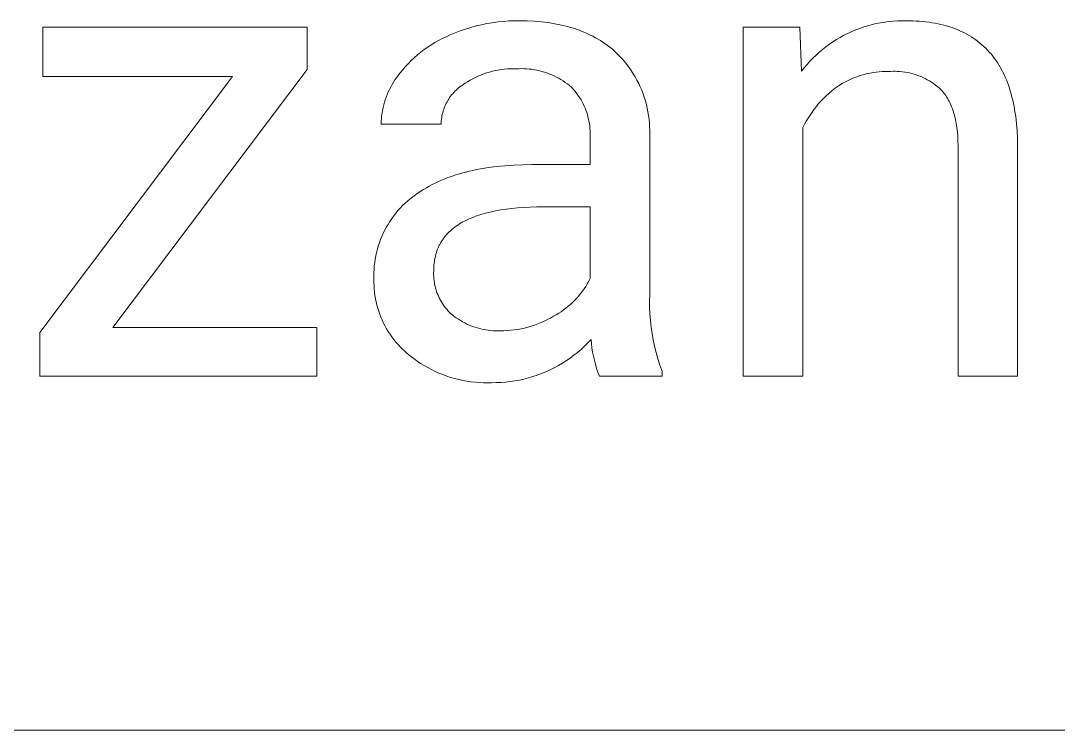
# Model space of a CAD drawing. Header units: millimetres. Extents: x -1893 to 2799, y -925 to 2353.
# Drawn here: x 1465.4 to 1563.6, y -662.3 to -595.2 of the extents above; entities that cross this region are included whole.
import ezdxf

# ---------------------------------------------------------------- set-up
doc = ezdxf.new("R2010")
doc.units = ezdxf.units.MM
doc.header["$MEASUREMENT"] = 0
doc.layers.add('Domyślny', color=7, linetype='Continuous', true_color=0x000000)

msp = doc.modelspace()

# ---------------------------------------------------------------- linework, layer by layer
at = {"layer": 'Domyślny', "color": 18, "lineweight": 15, "true_color": 0x000000}
for p, q in [((1467.507, -600.514), (1467.507, -595.858)), ((1467.507, -595.858), (1492.537, -595.858)), ((1492.537, -595.858), (1492.537, -599.858)), ((1507.508, -596.025), (1508.006, -595.87)), ((1508.006, -595.87), (1508.509, -595.733)), ((1508.509, -595.733), (1509.016, -595.612)), ((1509.016, -595.612), (1509.527, -595.508)), ((1509.527, -595.508), (1510.042, -595.42)), ((1510.042, -595.42), (1510.559, -595.35)), ((1510.559, -595.35), (1511.077, -595.297)), ((1511.077, -595.297), (1511.598, -595.261)), ((1511.598, -595.261), (1512.119, -595.242)), ((1512.119, -595.242), (1512.641, -595.241)), ((1512.641, -595.241), (1513.346, -595.252)), ((1513.346, -595.252), (1514.031, -595.286)), ((1514.031, -595.286), (1514.367, -595.311)), ((1514.367, -595.311), (1514.698, -595.341)), ((1514.698, -595.341), (1515.023, -595.378)), ((1515.023, -595.378), (1515.344, -595.419)), ((1515.344, -595.419), (1515.66, -595.467)), ((1515.66, -595.467), (1515.972, -595.52)), ((1515.972, -595.52), (1516.278, -595.578)), ((1516.278, -595.578), (1516.579, -595.642)), ((1516.579, -595.642), (1516.876, -595.712)), ((1516.876, -595.712), (1517.167, -595.787)), ((1517.167, -595.787), (1517.454, -595.868)), ((1517.454, -595.868), (1517.736, -595.954)), ((1533.788, -628.866), (1533.788, -595.852)), ((1533.788, -595.852), (1539.132, -595.852)), ((1539.132, -595.852), (1539.319, -600.008)), ((1544.814, -595.957), (1545.199, -595.825)), ((1545.199, -595.825), (1545.589, -595.706)), ((1545.589, -595.706), (1545.982, -595.6)), ((1545.982, -595.6), (1546.378, -595.508)), ((1546.378, -595.508), (1546.778, -595.429)), ((1546.778, -595.429), (1547.18, -595.364)), ((1547.18, -595.364), (1547.583, -595.312)), ((1547.583, -595.312), (1547.989, -595.274)), ((1547.989, -595.274), (1548.395, -595.25)), ((1548.395, -595.25), (1548.802, -595.239)), ((1548.802, -595.239), (1549.209, -595.243)), ((1549.209, -595.243), (1549.534, -595.245)), ((1549.534, -595.245), (1549.854, -595.254)), ((1549.854, -595.254), (1550.168, -595.268)), ((1550.168, -595.268), (1550.478, -595.289)), ((1550.478, -595.289), (1550.782, -595.315)), ((1550.782, -595.315), (1551.082, -595.346)), ((1551.082, -595.346), (1551.376, -595.384)), ((1551.376, -595.384), (1551.665, -595.427)), ((1551.665, -595.427), (1551.949, -595.476)), ((1551.949, -595.476), (1552.228, -595.531)), ((1552.228, -595.531), (1552.502, -595.591)), ((1552.502, -595.591), (1552.771, -595.658)), ((1552.771, -595.658), (1553.034, -595.73)), ((1553.034, -595.73), (1553.293, -595.808)), ((1553.293, -595.808), (1553.546, -595.891)), ((1553.546, -595.891), (1553.795, -595.981)), ((1505.316, -596.921), (1505.679, -596.747)), ((1505.679, -596.747), (1506.047, -596.585)), ((1506.047, -596.585), (1506.528, -596.382)), ((1506.528, -596.382), (1507.015, -596.195)), ((1507.015, -596.195), (1507.508, -596.025)), ((1517.736, -595.954), (1518.013, -596.046)), ((1518.013, -596.046), (1518.285, -596.143)), ((1518.285, -596.143), (1518.552, -596.246)), ((1518.552, -596.246), (1518.815, -596.354)), ((1518.815, -596.354), (1519.072, -596.468)), ((1519.072, -596.468), (1519.324, -596.587)), ((1519.324, -596.587), (1519.572, -596.712)), ((1519.572, -596.712), (1519.814, -596.843)), ((1519.814, -596.843), (1520.052, -596.979)), ((1542.617, -597.016), (1542.968, -596.809)), ((1542.968, -596.809), (1543.325, -596.614)), ((1543.325, -596.614), (1543.689, -596.431)), ((1543.689, -596.431), (1544.058, -596.26)), ((1544.058, -596.26), (1544.434, -596.102)), ((1544.434, -596.102), (1544.814, -595.957)), ((1553.795, -595.981), (1554.038, -596.076)), ((1554.038, -596.076), (1554.276, -596.177)), ((1554.276, -596.177), (1554.509, -596.284)), ((1554.509, -596.284), (1554.738, -596.396)), ((1554.738, -596.396), (1554.961, -596.514)), ((1554.961, -596.514), (1555.178, -596.638)), ((1555.178, -596.638), (1555.391, -596.768)), ((1555.391, -596.768), (1555.599, -596.904)), ((1555.599, -596.904), (1555.802, -597.045)), ((1503.601, -597.972), (1503.93, -597.739)), ((1503.93, -597.739), (1504.265, -597.517)), ((1504.265, -597.517), (1504.609, -597.307)), ((1504.609, -597.307), (1504.959, -597.108)), ((1504.959, -597.108), (1505.316, -596.921)), ((1520.052, -596.979), (1520.285, -597.12)), ((1520.285, -597.12), (1520.513, -597.267)), ((1520.513, -597.267), (1520.736, -597.42)), ((1520.736, -597.42), (1520.953, -597.578)), ((1520.953, -597.578), (1521.166, -597.741)), ((1521.166, -597.741), (1521.375, -597.91)), ((1541.291, -597.959), (1541.61, -597.707)), ((1541.61, -597.707), (1541.938, -597.465)), ((1541.938, -597.465), (1542.274, -597.235)), ((1542.274, -597.235), (1542.617, -597.016)), ((1555.802, -597.045), (1555.999, -597.192)), ((1555.999, -597.192), (1556.192, -597.345)), ((1556.192, -597.345), (1556.379, -597.503)), ((1556.379, -597.503), (1556.561, -597.668)), ((1556.561, -597.668), (1556.739, -597.838)), ((1556.739, -597.838), (1556.911, -598.014)), ((1502.373, -599.013), (1502.667, -598.737)), ((1502.667, -598.737), (1502.97, -598.472)), ((1502.97, -598.472), (1503.281, -598.217)), ((1503.281, -598.217), (1503.601, -597.972)), ((1521.375, -597.91), (1521.578, -598.085)), ((1521.578, -598.085), (1521.835, -598.327)), ((1521.835, -598.327), (1522.084, -598.577)), ((1522.084, -598.577), (1522.324, -598.836)), ((1522.324, -598.836), (1522.555, -599.103)), ((1540.104, -599.073), (1540.387, -598.78)), ((1540.387, -598.78), (1540.679, -598.496)), ((1540.679, -598.496), (1540.98, -598.222)), ((1540.98, -598.222), (1541.291, -597.959)), ((1556.911, -598.014), (1557.078, -598.196)), ((1557.078, -598.196), (1557.24, -598.383)), ((1557.24, -598.383), (1557.397, -598.576)), ((1557.397, -598.576), (1557.549, -598.775)), ((1557.549, -598.775), (1557.696, -598.98)), ((1501.551, -599.897), (1501.815, -599.593)), ((1501.815, -599.593), (1502.089, -599.298)), ((1502.089, -599.298), (1502.373, -599.013)), ((1511.177, -599.825), (1510.895, -599.859)), ((1511.46, -599.801), (1511.177, -599.825)), ((1511.744, -599.787), (1511.46, -599.801)), ((1512.028, -599.782), (1511.744, -599.787)), ((1512.313, -599.788), (1512.028, -599.782)), ((1512.557, -599.774), (1512.313, -599.788)), ((1512.803, -599.769), (1512.557, -599.774)), ((1513.048, -599.772), (1512.803, -599.769)), ((1513.293, -599.784), (1513.048, -599.772)), ((1513.538, -599.804), (1513.293, -599.784)), ((1513.781, -599.832), (1513.538, -599.804)), ((1514.024, -599.869), (1513.781, -599.832)), ((1522.555, -599.103), (1522.777, -599.378)), ((1522.777, -599.378), (1522.989, -599.661)), ((1522.989, -599.661), (1523.191, -599.95)), ((1539.319, -600.008), (1539.57, -599.687)), ((1539.57, -599.687), (1539.832, -599.376)), ((1539.832, -599.376), (1540.104, -599.073)), ((1557.696, -598.98), (1557.838, -599.19)), ((1557.838, -599.19), (1557.975, -599.407)), ((1557.975, -599.407), (1558.106, -599.629)), ((1558.106, -599.629), (1558.233, -599.857)), ((1467.241, -624.716), (1485.459, -600.514)), ((1485.459, -600.514), (1467.507, -600.514)), ((1492.537, -599.858), (1474.131, -624.263)), ((1500.831, -600.837), (1500.98, -600.623)), ((1500.98, -600.623), (1501.135, -600.413)), ((1501.135, -600.413), (1501.297, -600.209)), ((1501.297, -600.209), (1501.551, -599.897)), ((1508.202, -600.722), (1507.952, -600.859)), ((1508.455, -600.595), (1508.202, -600.722)), ((1508.714, -600.476), (1508.455, -600.595)), ((1508.976, -600.366), (1508.714, -600.476)), ((1509.242, -600.265), (1508.976, -600.366)), ((1509.511, -600.174), (1509.242, -600.265)), ((1509.783, -600.092), (1509.511, -600.174)), ((1510.058, -600.019), (1509.783, -600.092)), ((1510.335, -599.956), (1510.058, -600.019)), ((1510.614, -599.903), (1510.335, -599.956)), ((1510.895, -599.859), (1510.614, -599.903)), ((1514.265, -599.914), (1514.024, -599.869)), ((1514.505, -599.967), (1514.265, -599.914)), ((1514.742, -600.028), (1514.505, -599.967)), ((1514.978, -600.098), (1514.742, -600.028)), ((1515.21, -600.175), (1514.978, -600.098)), ((1515.441, -600.26), (1515.21, -600.175)), ((1515.668, -600.353), (1515.441, -600.26)), ((1515.891, -600.454), (1515.668, -600.353)), ((1516.111, -600.563), (1515.891, -600.454)), ((1516.328, -600.678), (1516.111, -600.563)), ((1516.54, -600.802), (1516.328, -600.678)), ((1516.748, -600.932), (1516.54, -600.802)), ((1523.191, -599.95), (1523.383, -600.247)), ((1523.383, -600.247), (1523.565, -600.55)), ((1523.565, -600.55), (1523.737, -600.858)), ((1543.909, -600.788), (1543.653, -600.912)), ((1544.169, -600.674), (1543.909, -600.788)), ((1544.432, -600.568), (1544.169, -600.674)), ((1544.699, -600.472), (1544.432, -600.568)), ((1544.97, -600.386), (1544.699, -600.472)), ((1545.243, -600.308), (1544.97, -600.386)), ((1545.519, -600.241), (1545.243, -600.308)), ((1545.796, -600.182), (1545.519, -600.241)), ((1546.076, -600.134), (1545.796, -600.182)), ((1546.357, -600.095), (1546.076, -600.134)), ((1546.64, -600.066), (1546.357, -600.095)), ((1546.923, -600.048), (1546.64, -600.066)), ((1547.207, -600.038), (1546.923, -600.048)), ((1547.491, -600.039), (1547.207, -600.038)), ((1547.717, -600.023), (1547.491, -600.039)), ((1547.943, -600.015), (1547.717, -600.023)), ((1548.17, -600.015), (1547.943, -600.015)), ((1548.396, -600.023), (1548.17, -600.015)), ((1548.622, -600.038), (1548.396, -600.023)), ((1548.847, -600.062), (1548.622, -600.038)), ((1549.072, -600.093), (1548.847, -600.062)), ((1549.295, -600.132), (1549.072, -600.093)), ((1549.516, -600.178), (1549.295, -600.132)), ((1549.736, -600.233), (1549.516, -600.178)), ((1549.954, -600.294), (1549.736, -600.233)), ((1550.17, -600.364), (1549.954, -600.294)), ((1550.383, -600.44), (1550.17, -600.364)), ((1550.594, -600.525), (1550.383, -600.44)), ((1550.801, -600.616), (1550.594, -600.525)), ((1551.005, -600.714), (1550.801, -600.616)), ((1551.205, -600.82), (1551.005, -600.714)), ((1551.402, -600.932), (1551.205, -600.82)), ((1558.233, -599.857), (1558.354, -600.09)), ((1558.354, -600.09), (1558.471, -600.33)), ((1558.471, -600.33), (1558.582, -600.575)), ((1558.582, -600.575), (1558.689, -600.826)), ((1558.689, -600.826), (1558.79, -601.082)), ((1500.201, -601.976), (1500.311, -601.74)), ((1500.311, -601.74), (1500.43, -601.508)), ((1500.43, -601.508), (1500.556, -601.28)), ((1500.556, -601.28), (1500.69, -601.056)), ((1500.69, -601.056), (1500.831, -600.837)), ((1506.62, -601.802), (1506.508, -601.911)), ((1506.736, -601.697), (1506.62, -601.802)), ((1506.856, -601.596), (1506.736, -601.697)), ((1506.979, -601.499), (1506.856, -601.596)), ((1507.105, -601.407), (1506.979, -601.499)), ((1507.235, -601.319), (1507.105, -601.407)), ((1507.468, -601.157), (1507.235, -601.319)), ((1507.708, -601.004), (1507.468, -601.157)), ((1507.952, -600.859), (1507.708, -601.004)), ((1516.951, -601.069), (1516.748, -600.932)), ((1517.149, -601.214), (1516.951, -601.069)), ((1517.343, -601.364), (1517.149, -601.214)), ((1517.531, -601.522), (1517.343, -601.364)), ((1517.678, -601.681), (1517.531, -601.522)), ((1517.82, -601.844), (1517.678, -601.681)), ((1523.737, -600.858), (1523.897, -601.173)), ((1523.897, -601.173), (1524.047, -601.493)), ((1524.047, -601.493), (1524.186, -601.818)), ((1524.186, -601.818), (1524.313, -602.147)), ((1542.406, -601.693), (1542.141, -601.903)), ((1542.678, -601.492), (1542.406, -601.693)), ((1542.914, -601.334), (1542.678, -601.492)), ((1543.156, -601.185), (1542.914, -601.334)), ((1543.402, -601.044), (1543.156, -601.185)), ((1543.653, -600.912), (1543.402, -601.044)), ((1551.595, -601.051), (1551.402, -600.932)), ((1551.783, -601.177), (1551.595, -601.051)), ((1551.967, -601.309), (1551.783, -601.177)), ((1552.147, -601.447), (1551.967, -601.309)), ((1552.321, -601.592), (1552.147, -601.447)), ((1552.49, -601.742), (1552.321, -601.592)), ((1552.59, -601.85), (1552.49, -601.742)), ((1558.79, -601.082), (1558.886, -601.345)), ((1558.886, -601.345), (1558.977, -601.613)), ((1558.977, -601.613), (1559.064, -601.887)), ((1499.838, -602.952), (1499.916, -602.704)), ((1499.916, -602.704), (1500.003, -602.458)), ((1500.003, -602.458), (1500.098, -602.215)), ((1500.098, -602.215), (1500.201, -601.976)), ((1505.838, -602.774), (1505.76, -602.909)), ((1505.92, -602.641), (1505.838, -602.774)), ((1506.007, -602.511), (1505.92, -602.641)), ((1506.099, -602.384), (1506.007, -602.511)), ((1506.195, -602.26), (1506.099, -602.384)), ((1506.295, -602.14), (1506.195, -602.26)), ((1506.4, -602.024), (1506.295, -602.14)), ((1506.508, -601.911), (1506.4, -602.024)), ((1517.956, -602.012), (1517.82, -601.844)), ((1518.087, -602.185), (1517.956, -602.012)), ((1518.211, -602.363), (1518.087, -602.185)), ((1518.329, -602.544), (1518.211, -602.363)), ((1518.441, -602.729), (1518.329, -602.544)), ((1518.547, -602.918), (1518.441, -602.729)), ((1524.313, -602.147), (1524.429, -602.481)), ((1524.429, -602.481), (1524.533, -602.819)), ((1541.389, -602.585), (1541.154, -602.829)), ((1541.632, -602.35), (1541.389, -602.585)), ((1541.883, -602.122), (1541.632, -602.35)), ((1542.141, -601.903), (1541.883, -602.122)), ((1552.686, -601.961), (1552.59, -601.85)), ((1552.779, -602.075), (1552.686, -601.961)), ((1552.869, -602.194), (1552.779, -602.075)), ((1552.956, -602.316), (1552.869, -602.194)), ((1553.039, -602.442), (1552.956, -602.316)), ((1553.12, -602.572), (1553.039, -602.442)), ((1553.197, -602.706), (1553.12, -602.572)), ((1553.271, -602.843), (1553.197, -602.706)), ((1559.064, -601.887), (1559.145, -602.166)), ((1559.145, -602.166), (1559.221, -602.452)), ((1559.221, -602.452), (1559.292, -602.743)), ((1559.292, -602.743), (1559.358, -603.04)), ((1499.609, -603.968), (1499.653, -603.712)), ((1499.653, -603.712), (1499.706, -603.457)), ((1499.706, -603.457), (1499.768, -603.203)), ((1499.768, -603.203), (1499.838, -602.952)), ((1505.396, -603.773), (1505.353, -603.924)), ((1505.444, -603.624), (1505.396, -603.773)), ((1505.497, -603.477), (1505.444, -603.624)), ((1505.555, -603.332), (1505.497, -603.477)), ((1505.618, -603.189), (1505.555, -603.332)), ((1505.687, -603.048), (1505.618, -603.189)), ((1505.76, -602.909), (1505.687, -603.048)), ((1518.646, -603.11), (1518.547, -602.918)), ((1518.739, -603.306), (1518.646, -603.11)), ((1518.825, -603.505), (1518.739, -603.306)), ((1518.904, -603.706), (1518.825, -603.505)), ((1518.976, -603.91), (1518.904, -603.706)), ((1524.533, -602.819), (1524.626, -603.159)), ((1524.626, -603.159), (1524.707, -603.503)), ((1524.707, -603.503), (1524.776, -603.85)), ((1540.501, -603.606), (1540.301, -603.879)), ((1540.71, -603.34), (1540.501, -603.606)), ((1540.928, -603.081), (1540.71, -603.34)), ((1541.154, -602.829), (1540.928, -603.081)), ((1553.342, -602.984), (1553.271, -602.843)), ((1553.41, -603.129), (1553.342, -602.984)), ((1553.474, -603.277), (1553.41, -603.129)), ((1553.536, -603.429), (1553.474, -603.277)), ((1553.594, -603.585), (1553.536, -603.429)), ((1553.649, -603.745), (1553.594, -603.585)), ((1553.701, -603.908), (1553.649, -603.745)), ((1559.358, -603.04), (1559.419, -603.343)), ((1559.419, -603.343), (1559.474, -603.652)), ((1559.474, -603.652), (1559.525, -603.966)), ((1499.516, -605.006), (1499.526, -604.746)), ((1499.526, -604.746), (1499.545, -604.486)), ((1499.545, -604.486), (1499.572, -604.227)), ((1499.572, -604.227), (1499.609, -603.968)), ((1505.219, -604.694), (1505.209, -604.85)), ((1505.235, -604.538), (1505.219, -604.694)), ((1505.257, -604.383), (1505.235, -604.538)), ((1505.283, -604.229), (1505.257, -604.383)), ((1505.316, -604.076), (1505.283, -604.229)), ((1505.353, -603.924), (1505.316, -604.076)), ((1519.041, -604.117), (1518.976, -603.91)), ((1519.099, -604.325), (1519.041, -604.117)), ((1519.15, -604.536), (1519.099, -604.325)), ((1519.194, -604.748), (1519.15, -604.536)), ((1519.231, -604.961), (1519.194, -604.748)), ((1524.776, -603.85), (1524.833, -604.198)), ((1524.833, -604.198), (1524.878, -604.549)), ((1524.878, -604.549), (1524.911, -604.9)), ((1539.757, -604.736), (1539.596, -605.033)), ((1539.929, -604.444), (1539.757, -604.736)), ((1540.11, -604.158), (1539.929, -604.444)), ((1540.301, -603.879), (1540.11, -604.158)), ((1553.75, -604.075), (1553.701, -603.908)), ((1553.796, -604.246), (1553.75, -604.075)), ((1553.839, -604.42), (1553.796, -604.246)), ((1553.879, -604.598), (1553.839, -604.42)), ((1553.915, -604.78), (1553.879, -604.598)), ((1559.525, -603.966), (1559.571, -604.286)), ((1559.571, -604.286), (1559.647, -604.944)), ((1505.203, -605.006), (1499.516, -605.006)), ((1505.209, -604.85), (1505.203, -605.006)), ((1519.26, -605.176), (1519.231, -604.961)), ((1519.282, -605.391), (1519.26, -605.176)), ((1519.297, -605.607), (1519.282, -605.391)), ((1519.304, -605.823), (1519.297, -605.607)), ((1524.911, -604.9), (1524.932, -605.253)), ((1524.932, -605.253), (1524.94, -605.606)), ((1524.94, -605.606), (1524.937, -605.959)), ((1539.596, -605.033), (1539.444, -605.336)), ((1539.444, -605.336), (1539.444, -628.866)), ((1553.949, -604.966), (1553.915, -604.78)), ((1553.979, -605.155), (1553.949, -604.966)), ((1554.006, -605.348), (1553.979, -605.155)), ((1554.052, -605.745), (1554.006, -605.348)), ((1554.085, -606.156), (1554.052, -605.745)), ((1559.647, -604.944), (1559.704, -605.624)), ((1559.704, -605.624), (1559.74, -606.328)), ((1519.297, -606.256), (1519.304, -606.04)), ((1519.297, -608.85), (1519.297, -606.256)), ((1519.304, -606.04), (1519.304, -605.823)), ((1524.937, -605.959), (1524.937, -621.146)), ((1554.106, -606.582), (1554.085, -606.156)), ((1554.115, -607.023), (1554.106, -606.582)), ((1559.74, -606.328), (1559.756, -607.054)), ((1554.115, -628.866), (1554.115, -607.023)), ((1559.756, -607.054), (1559.756, -628.866)), ((1506.821, -609.752), (1507.157, -609.654)), ((1507.157, -609.654), (1507.498, -609.563)), ((1507.498, -609.563), (1507.846, -609.476)), ((1507.846, -609.476), (1508.2, -609.396)), ((1508.2, -609.396), (1508.56, -609.321)), ((1508.56, -609.321), (1508.926, -609.251)), ((1508.926, -609.251), (1509.677, -609.128)), ((1509.677, -609.128), (1510.452, -609.028)), ((1510.452, -609.028), (1511.252, -608.95)), ((1511.252, -608.95), (1512.076, -608.894)), ((1512.076, -608.894), (1512.924, -608.861)), ((1512.924, -608.861), (1513.797, -608.85)), ((1513.797, -608.85), (1519.297, -608.85)), ((1504.363, -610.729), (1504.648, -610.587)), ((1504.648, -610.587), (1504.94, -610.451)), ((1504.94, -610.451), (1505.238, -610.321)), ((1505.238, -610.321), (1505.542, -610.196)), ((1505.542, -610.196), (1505.853, -610.077)), ((1505.853, -610.077), (1506.169, -609.963)), ((1506.169, -609.963), (1506.492, -609.854)), ((1506.492, -609.854), (1506.821, -609.752)), ((1502.782, -611.693), (1503.029, -611.519)), ((1503.029, -611.519), (1503.284, -611.35)), ((1503.284, -611.35), (1503.544, -611.186)), ((1503.544, -611.186), (1503.811, -611.028)), ((1503.811, -611.028), (1504.084, -610.876)), ((1504.084, -610.876), (1504.363, -610.729)), ((1501.557, -612.728), (1501.787, -612.505)), ((1501.787, -612.505), (1502.025, -612.289)), ((1502.025, -612.289), (1502.271, -612.082)), ((1502.271, -612.082), (1502.523, -611.883)), ((1502.523, -611.883), (1502.782, -611.693)), ((1500.716, -613.697), (1500.914, -613.444)), ((1500.914, -613.444), (1501.12, -613.198)), ((1501.12, -613.198), (1501.334, -612.959)), ((1501.334, -612.959), (1501.557, -612.728)), ((1508.966, -613.565), (1508.756, -613.632)), ((1509.181, -613.502), (1508.966, -613.565)), ((1509.402, -613.441), (1509.181, -613.502)), ((1509.858, -613.329), (1509.402, -613.441)), ((1510.334, -613.228), (1509.858, -613.329)), ((1510.83, -613.139), (1510.334, -613.228)), ((1511.347, -613.062), (1510.83, -613.139)), ((1511.884, -612.997), (1511.347, -613.062)), ((1512.442, -612.944), (1511.884, -612.997)), ((1513.02, -612.903), (1512.442, -612.944)), ((1513.618, -612.873), (1513.02, -612.903)), ((1514.236, -612.855), (1513.618, -612.873)), ((1514.875, -612.85), (1514.236, -612.855)), ((1519.297, -612.85), (1514.875, -612.85)), ((1519.297, -619.63), (1519.297, -612.85)), ((1500.016, -614.773), (1500.177, -614.495)), ((1500.177, -614.495), (1500.347, -614.223)), ((1500.347, -614.223), (1500.527, -613.957)), ((1500.527, -613.957), (1500.716, -613.697)), ((1506.778, -614.561), (1506.629, -614.663)), ((1506.933, -614.461), (1506.778, -614.561)), ((1507.092, -614.365), (1506.933, -614.461)), ((1507.257, -614.272), (1507.092, -614.365)), ((1507.426, -614.181), (1507.257, -614.272)), ((1507.601, -614.094), (1507.426, -614.181)), ((1507.781, -614.01), (1507.601, -614.094)), ((1507.966, -613.928), (1507.781, -614.01)), ((1508.156, -613.85), (1507.966, -613.928)), ((1508.351, -613.774), (1508.156, -613.85)), ((1508.551, -613.701), (1508.351, -613.774)), ((1508.756, -613.632), (1508.551, -613.701)), ((1499.591, -615.637), (1499.723, -615.344)), ((1499.723, -615.344), (1499.865, -615.056)), ((1499.865, -615.056), (1500.016, -614.773)), ((1505.725, -615.462), (1505.616, -615.589)), ((1505.839, -615.339), (1505.725, -615.462)), ((1505.958, -615.219), (1505.839, -615.339)), ((1506.082, -615.102), (1505.958, -615.219)), ((1506.211, -614.988), (1506.082, -615.102)), ((1506.345, -614.877), (1506.211, -614.988)), ((1506.484, -614.768), (1506.345, -614.877)), ((1506.629, -614.663), (1506.484, -614.768)), ((1499.168, -616.849), (1499.258, -616.541)), ((1499.258, -616.541), (1499.359, -616.236)), ((1499.359, -616.236), (1499.47, -615.934)), ((1499.47, -615.934), (1499.591, -615.637)), ((1505.032, -616.481), (1504.996, -616.555)), ((1505.07, -616.408), (1505.032, -616.481)), ((1505.108, -616.336), (1505.07, -616.408)), ((1505.148, -616.264), (1505.108, -616.336)), ((1505.189, -616.193), (1505.148, -616.264)), ((1505.232, -616.123), (1505.189, -616.193)), ((1505.275, -616.053), (1505.232, -616.123)), ((1505.32, -615.985), (1505.275, -616.053)), ((1505.366, -615.917), (1505.32, -615.985)), ((1505.414, -615.85), (1505.366, -615.917)), ((1505.462, -615.783), (1505.414, -615.85)), ((1505.512, -615.718), (1505.462, -615.783)), ((1505.564, -615.653), (1505.512, -615.718)), ((1505.616, -615.589), (1505.564, -615.653)), ((1498.962, -617.789), (1499.02, -617.473)), ((1499.02, -617.473), (1499.088, -617.16)), ((1499.088, -617.16), (1499.168, -616.849)), ((1504.662, -617.5), (1504.624, -617.668)), ((1504.705, -617.335), (1504.662, -617.5)), ((1504.753, -617.173), (1504.705, -617.335)), ((1504.806, -617.014), (1504.753, -617.173)), ((1504.865, -616.858), (1504.806, -617.014)), ((1504.896, -616.781), (1504.865, -616.858)), ((1504.928, -616.705), (1504.896, -616.781)), ((1504.961, -616.63), (1504.928, -616.705)), ((1504.996, -616.555), (1504.961, -616.63)), ((1498.854, -618.746), (1498.879, -618.426)), ((1498.879, -618.426), (1498.915, -618.107)), ((1498.915, -618.107), (1498.962, -617.789)), ((1504.523, -618.37), (1504.51, -618.553)), ((1504.541, -618.19), (1504.523, -618.37)), ((1504.564, -618.013), (1504.541, -618.19)), ((1504.591, -617.839), (1504.564, -618.013)), ((1504.624, -617.668), (1504.591, -617.839)), ((1498.836, -619.388), (1498.839, -619.067)), ((1498.844, -619.709), (1498.836, -619.388)), ((1498.839, -619.067), (1498.854, -618.746)), ((1504.5, -618.927), (1504.495, -619.106)), ((1504.495, -619.106), (1504.495, -619.286)), ((1504.495, -619.286), (1504.502, -619.465)), ((1504.503, -618.738), (1504.5, -618.927)), ((1504.502, -619.465), (1504.515, -619.643)), ((1504.51, -618.553), (1504.503, -618.738)), ((1498.843, -620.014), (1498.844, -619.709)), ((1498.852, -620.319), (1498.843, -620.014)), ((1498.871, -620.624), (1498.852, -620.319)), ((1504.515, -619.643), (1504.534, -619.821)), ((1504.534, -619.821), (1504.56, -619.999)), ((1504.56, -619.999), (1504.591, -620.175)), ((1504.591, -620.175), (1504.629, -620.35)), ((1504.629, -620.35), (1504.673, -620.524)), ((1518.729, -620.595), (1518.883, -620.361)), ((1518.883, -620.361), (1519.029, -620.122)), ((1519.029, -620.122), (1519.167, -619.879)), ((1519.167, -619.879), (1519.297, -619.63)), ((1498.901, -620.928), (1498.871, -620.624)), ((1498.941, -621.23), (1498.901, -620.928)), ((1498.992, -621.531), (1498.941, -621.23)), ((1504.673, -620.524), (1504.722, -620.696)), ((1504.722, -620.696), (1504.778, -620.866)), ((1504.778, -620.866), (1504.84, -621.035)), ((1504.84, -621.035), (1504.907, -621.201)), ((1504.907, -621.201), (1504.98, -621.364)), ((1504.98, -621.364), (1505.059, -621.525)), ((1518.036, -621.474), (1518.221, -621.263)), ((1518.221, -621.263), (1518.398, -621.046)), ((1518.398, -621.046), (1518.567, -620.824)), ((1518.567, -620.824), (1518.729, -620.595)), ((1524.937, -621.146), (1524.925, -621.761)), ((1499.053, -621.831), (1498.992, -621.531)), ((1499.124, -622.127), (1499.053, -621.831)), ((1499.205, -622.422), (1499.124, -622.127)), ((1499.296, -622.713), (1499.205, -622.422)), ((1505.059, -621.525), (1505.143, -621.683)), ((1505.143, -621.683), (1505.233, -621.838)), ((1505.233, -621.838), (1505.328, -621.99)), ((1505.328, -621.99), (1505.428, -622.138)), ((1505.428, -622.138), (1505.534, -622.283)), ((1505.534, -622.283), (1505.644, -622.424)), ((1505.644, -622.424), (1505.759, -622.562)), ((1516.79, -622.596), (1517.013, -622.427)), ((1517.013, -622.427), (1517.231, -622.25)), ((1517.231, -622.25), (1517.442, -622.067)), ((1517.442, -622.067), (1517.647, -621.876)), ((1517.647, -621.876), (1517.845, -621.678)), ((1517.845, -621.678), (1518.036, -621.474)), ((1524.925, -621.761), (1524.933, -622.375)), ((1524.933, -622.375), (1524.961, -622.989)), ((1499.398, -623.001), (1499.296, -622.713)), ((1499.509, -623.286), (1499.398, -623.001)), ((1499.629, -623.566), (1499.509, -623.286)), ((1505.759, -622.562), (1505.879, -622.695)), ((1505.879, -622.695), (1506.004, -622.824)), ((1506.004, -622.824), (1506.133, -622.948)), ((1506.133, -622.948), (1506.266, -623.068)), ((1506.266, -623.068), (1506.45, -623.211)), ((1506.45, -623.211), (1506.639, -623.347)), ((1506.639, -623.347), (1506.832, -623.477)), ((1515.265, -623.51), (1515.557, -623.356)), ((1515.557, -623.356), (1515.844, -623.193)), ((1515.844, -623.193), (1516.088, -623.056)), ((1516.088, -623.056), (1516.327, -622.91)), ((1516.327, -622.91), (1516.561, -622.757)), ((1516.561, -622.757), (1516.79, -622.596)), ((1524.961, -622.989), (1525.009, -623.602)), ((1474.131, -624.263), (1493.443, -624.263)), ((1493.443, -624.263), (1493.443, -628.872)), ((1499.76, -623.842), (1499.629, -623.566)), ((1499.899, -624.114), (1499.76, -623.842)), ((1500.048, -624.38), (1499.899, -624.114)), ((1500.206, -624.642), (1500.048, -624.38)), ((1506.832, -623.477), (1507.03, -623.601)), ((1507.03, -623.601), (1507.231, -623.717)), ((1507.231, -623.717), (1507.437, -623.827)), ((1507.437, -623.827), (1507.646, -623.929)), ((1507.646, -623.929), (1507.859, -624.024)), ((1507.859, -624.024), (1508.074, -624.112)), ((1508.074, -624.112), (1508.293, -624.193)), ((1508.293, -624.193), (1508.514, -624.266)), ((1508.514, -624.266), (1508.738, -624.331)), ((1508.738, -624.331), (1508.963, -624.389)), ((1508.963, -624.389), (1509.191, -624.439)), ((1512.455, -624.432), (1512.779, -624.372)), ((1512.779, -624.372), (1513.101, -624.301)), ((1513.101, -624.301), (1513.421, -624.22)), ((1513.421, -624.22), (1513.738, -624.128)), ((1513.738, -624.128), (1514.051, -624.025)), ((1514.051, -624.025), (1514.361, -623.911)), ((1514.361, -623.911), (1514.667, -623.788)), ((1514.667, -623.788), (1514.968, -623.654)), ((1514.968, -623.654), (1515.265, -623.51)), ((1525.009, -623.602), (1525.077, -624.213)), ((1525.077, -624.213), (1525.166, -624.821)), ((1467.241, -628.872), (1467.241, -624.716)), ((1500.373, -624.897), (1500.206, -624.642)), ((1500.548, -625.147), (1500.373, -624.897)), ((1500.732, -625.391), (1500.548, -625.147)), ((1509.191, -624.439), (1509.42, -624.481)), ((1509.42, -624.481), (1509.65, -624.515)), ((1509.65, -624.515), (1509.882, -624.542)), ((1509.882, -624.542), (1510.114, -624.56)), ((1510.114, -624.56), (1510.347, -624.571)), ((1510.347, -624.571), (1510.58, -624.573)), ((1510.58, -624.573), (1510.813, -624.568)), ((1510.813, -624.568), (1511.142, -624.563)), ((1511.142, -624.563), (1511.472, -624.547)), ((1511.472, -624.547), (1511.801, -624.52)), ((1511.801, -624.52), (1512.128, -624.481)), ((1512.128, -624.481), (1512.455, -624.432)), ((1525.166, -624.821), (1525.274, -625.426)), ((1500.924, -625.628), (1500.732, -625.391)), ((1501.124, -625.859), (1500.924, -625.628)), ((1501.332, -626.082), (1501.124, -625.859)), ((1501.548, -626.299), (1501.332, -626.082)), ((1501.771, -626.507), (1501.548, -626.299)), ((1518.448, -626.319), (1518.114, -626.605)), ((1518.773, -626.023), (1518.448, -626.319)), ((1519.087, -625.715), (1518.773, -626.023)), ((1519.39, -625.396), (1519.087, -625.715)), ((1519.426, -625.791), (1519.39, -625.396)), ((1519.476, -626.185), (1519.426, -625.791)), ((1519.539, -626.577), (1519.476, -626.185)), ((1525.274, -625.426), (1525.402, -626.027)), ((1525.402, -626.027), (1525.55, -626.624)), ((1502, -626.708), (1501.771, -626.507)), ((1502.303, -626.959), (1502, -626.708)), ((1502.615, -627.199), (1502.303, -626.959)), ((1502.934, -627.428), (1502.615, -627.199)), ((1517.415, -627.139), (1517.052, -627.388)), ((1517.769, -626.878), (1517.415, -627.139)), ((1518.114, -626.605), (1517.769, -626.878)), ((1519.614, -626.967), (1519.539, -626.577)), ((1519.703, -627.353), (1519.614, -626.967)), ((1525.55, -626.624), (1525.717, -627.215)), ((1525.717, -627.215), (1525.903, -627.801)), ((1503.261, -627.647), (1502.934, -627.428)), ((1503.595, -627.854), (1503.261, -627.647)), ((1503.936, -628.049), (1503.595, -627.854)), ((1504.284, -628.233), (1503.936, -628.049)), ((1504.637, -628.405), (1504.284, -628.233)), ((1515.521, -628.252), (1515.121, -628.434)), ((1515.915, -628.056), (1515.521, -628.252)), ((1516.302, -627.847), (1515.915, -628.056)), ((1516.681, -627.624), (1516.302, -627.847)), ((1517.052, -627.388), (1516.681, -627.624)), ((1519.805, -627.737), (1519.703, -627.353)), ((1519.92, -628.117), (1519.805, -627.737)), ((1520.047, -628.493), (1519.92, -628.117)), ((1525.903, -627.801), (1526.109, -628.38)), ((1493.443, -628.872), (1467.241, -628.872)), ((1504.997, -628.565), (1504.637, -628.405)), ((1505.361, -628.713), (1504.997, -628.565)), ((1505.73, -628.848), (1505.361, -628.713)), ((1506.104, -628.97), (1505.73, -628.848)), ((1506.482, -629.08), (1506.104, -628.97)), ((1506.863, -629.176), (1506.482, -629.08)), ((1507.247, -629.26), (1506.863, -629.176)), ((1507.634, -629.33), (1507.247, -629.26)), ((1512.175, -629.304), (1511.74, -629.368)), ((1512.607, -629.224), (1512.175, -629.304)), ((1513.037, -629.129), (1512.607, -629.224)), ((1513.463, -629.019), (1513.037, -629.129)), ((1513.885, -628.895), (1513.463, -629.019)), ((1514.302, -628.756), (1513.885, -628.895)), ((1514.714, -628.602), (1514.302, -628.756)), ((1515.121, -628.434), (1514.714, -628.602)), ((1520.187, -628.864), (1520.047, -628.493)), ((1526.109, -628.864), (1520.187, -628.864)), ((1526.109, -628.38), (1526.109, -628.864)), ((1539.444, -628.866), (1533.788, -628.866)), ((1559.756, -628.866), (1554.115, -628.866)), ((1508.023, -629.387), (1507.634, -629.33)), ((1508.413, -629.431), (1508.023, -629.387)), ((1508.805, -629.462), (1508.413, -629.431)), ((1509.198, -629.479), (1508.805, -629.462)), ((1509.591, -629.483), (1509.198, -629.479)), ((1509.984, -629.474), (1509.591, -629.483)), ((1510.424, -629.47), (1509.984, -629.474)), ((1510.864, -629.452), (1510.424, -629.47)), ((1511.302, -629.418), (1510.864, -629.452)), ((1511.74, -629.368), (1511.302, -629.418)), ((1025.42, -662.347), (2798.56, -662.347))]:
    msp.add_line(p, q, dxfattribs=at)

doc.saveas('drawing.dxf')
